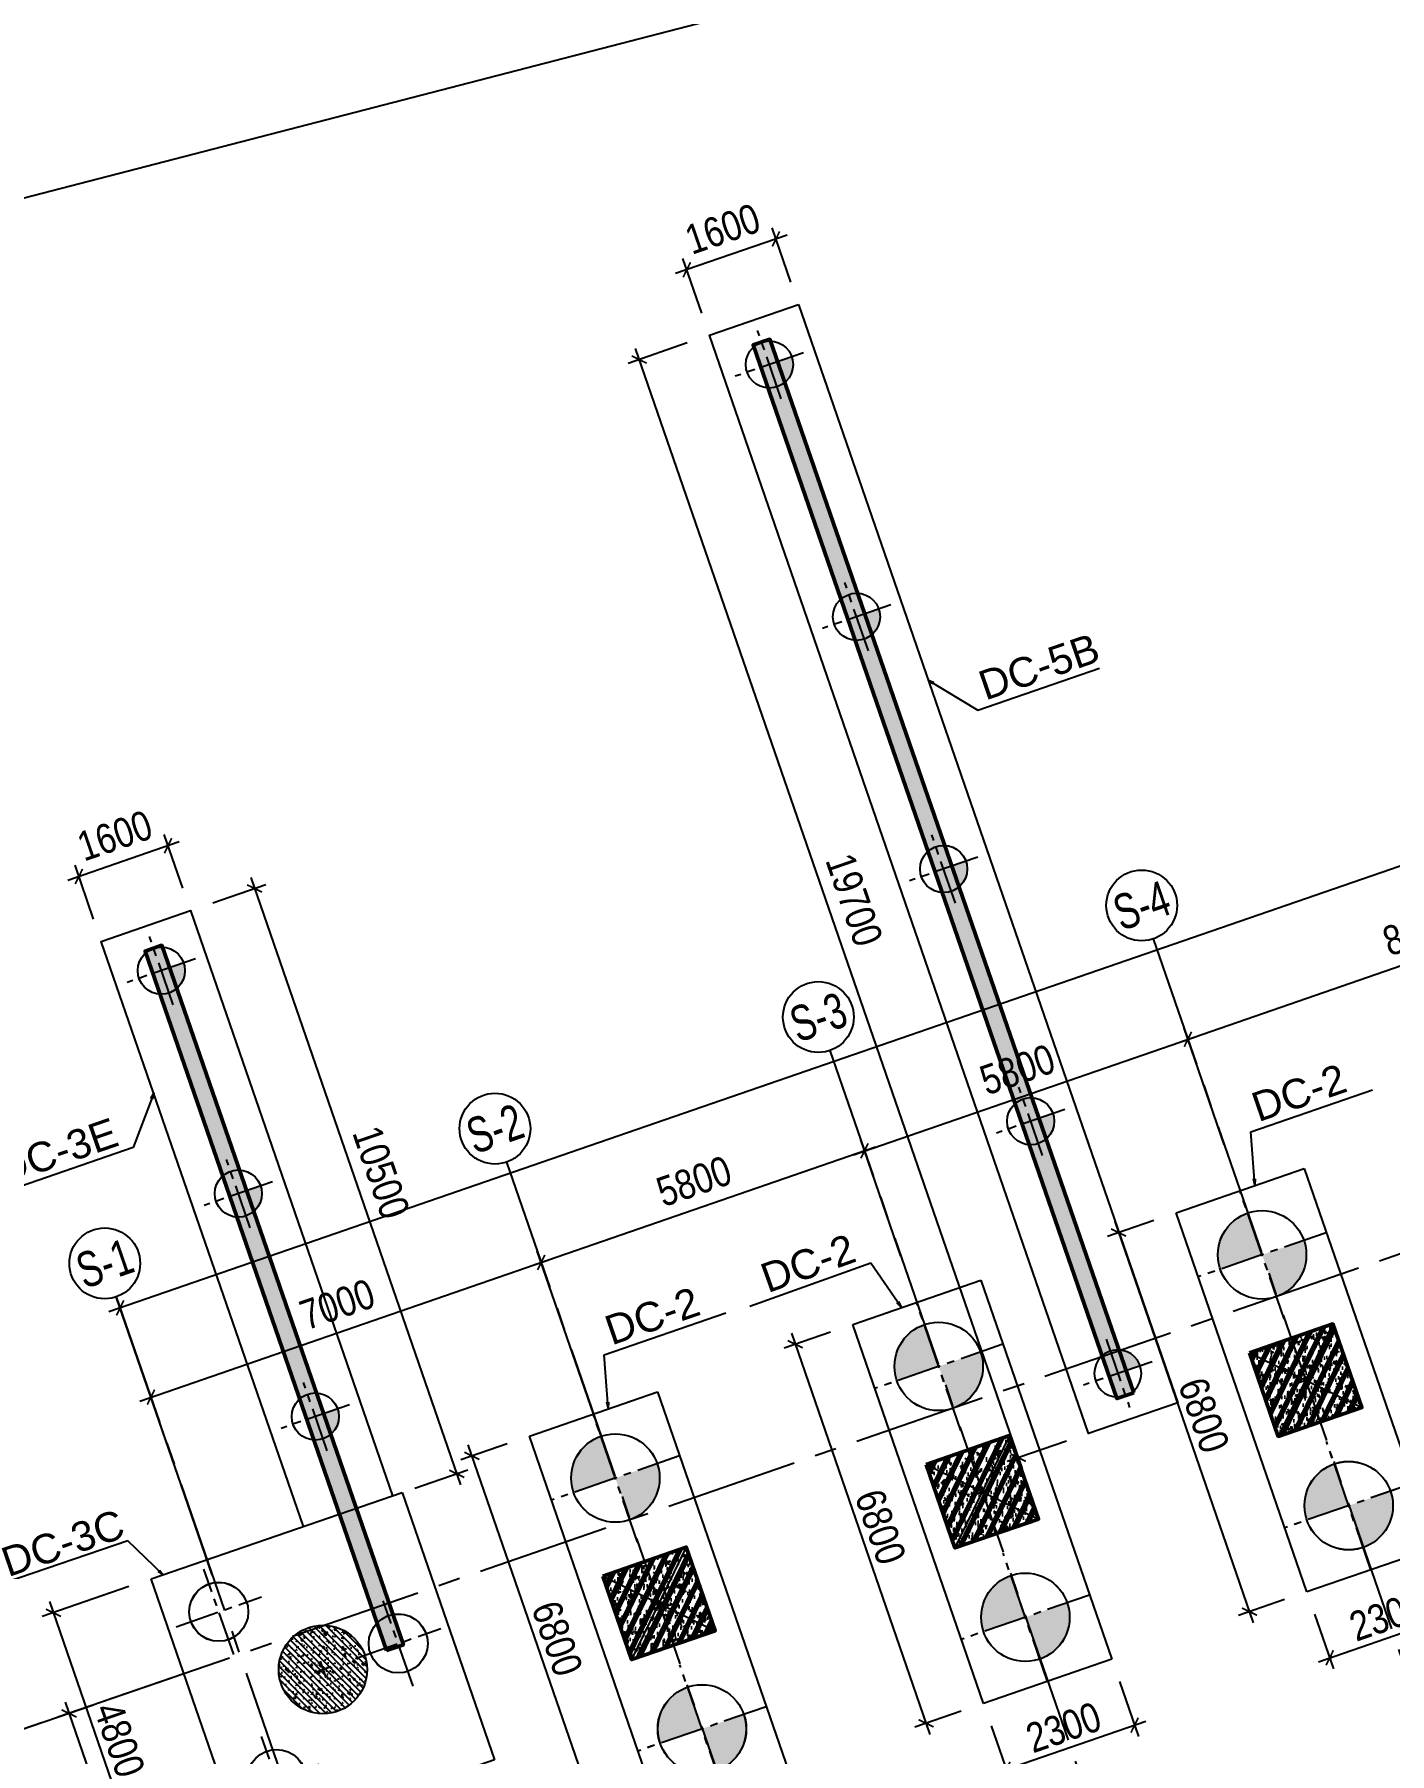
# Model space of a CAD drawing. Header units: millimetres. Extents: x -1534340 to 1713810, y -1348191 to 1114081.
# Drawn here: x 669662 to 692640, y -302430 to -273277 of the extents above; entities that cross this region are included whole.
import ezdxf
from ezdxf.enums import TextEntityAlignment as Align
from ezdxf.xclip import XClip

# ---------------------------------------------------------------- set-up
doc = ezdxf.new("R2010")
doc.units = ezdxf.units.MM
doc.header["$LTSCALE"] = 100
doc.header["$XCLIPFRAME"] = 0
doc.header["$PDMODE"] = 32
doc.header["$PDSIZE"] = 2.5
for name, pattern in [('CENTER2', [1.125, 0.75, -0.125, 0.125, -0.125]), ('HIDDEN', [0.375, 0.25, -0.125]), ('Xref_ST_MBDV Cot vach 30.7.2022$0$DASHDOT', [1, 0.5, -0.25, 0, -0.25])]:
    doc.linetypes.add(name, pattern=pattern)
for name, color, linetype in [('ccu11-Dim', 8, 'Continuous'), ('ccu11-Manh', 8, 'Continuous'), ('ccu12-Hatch', 250, 'Continuous'), ('ccu12-Manh', 8, 'Continuous'), ('ccu12-Pile', 4, 'Continuous'), ('ccu12-Thay', 7, 'Continuous'), ('ccu12-Truc', 13, 'CENTER2'), ('KC-Betong', 6, 'Continuous'), ('KC2-CONCRETE', 7, 'Continuous'), ('KC2-DIM', 251, 'Continuous'), ('KCS_BORDER', 255, 'Continuous'), ('KCS_CENTER_POINT', 7, 'Continuous'), ('KCS_PILE', 8, 'HIDDEN'), ('KT-Dim', 8, 'Continuous'), ('Xref_ST_MBDV Cot vach 30.7.2022$0$Xref_ST_MBDV Cot vach 30.7.2022|Xref_ST_MBDV Cot vach 30.7.2022|Xref_ST_MBDV Cot vach 30.7.2022|Xref_ST_MBDV Cot vach 30.7.2022|A-WALL-PATT', 251, 'Continuous'), ('Xref_ST_MBDV Cot vach 30.7.2022$0$Xref_ST_MBDV Cot vach 30.7.2022|Xref_ST_MBDV Cot vach 30.7.2022|Xref_ST_MBDV Cot vach 30.7.2022|Xref_ST_MBDV Cot vach 30.7.2022|Site_plot line', 1, 'Xref_ST_MBDV Cot vach 30.7.2022$0$DASHDOT'), ('Xref_ST_MBDV Cot vach 30.7.2022|Xref_ST_MBDV Cot vach 30.7.2022|Xref_ST_MBDV Cot vach 30.7.2022|Xref_ST_MBDV Cot vach 30.7.2022|A-GRID-SYM', 50, 'Continuous')]:
    doc.layers.add(name, color=color, linetype=linetype)
for name, color, linetype, lineweight in [('ccu12-Tencaukien', 9, 'Continuous', 15), ('KT-Net cot', 2, 'Continuous', 50), ('KT-Net cot vach', 6, 'Continuous', 50), ('KT-Vat lieu', 250, 'Continuous', 9)]:
    doc.layers.add(name, color=color, linetype=linetype, lineweight=lineweight)
doc.styles.add('Arial', font='arial.ttf', dxfattribs={"width": 0.7})
doc.styles.add('Arial Narrow', font='ARIALN.TTF')
doc.styles.add('HBA-Text', font='GOTHIC.TTF')
doc.dimstyles.new('ccu11-100x2', dxfattribs={"dimscale": 100, "dimtxt": 2.5, "dimasz": 1, "dimexe": 1, "dimexo": 2, "dimgap": 1, "dimtad": 1, "dimdec": 0, "dimlfac": 0.5, "dimrnd": 5, "dimdsep": 46, "dimtxsty": 'Arial', "dimblk": 'ARCHTICK', "dimcen": -1, "dimdle": 1, "dimclrd": 256, "dimclre": 256, "dimclrt": 31, "dimadec": 0, "dimazin": 2, "dimtfac": 0.1, "dimtdec": 0, "dimtmove": 0, "dimatfit": 1, "dimldrblk": 'ARCHTICK', "dimfxl": 1, "dimtvp": 0.833333, "dimtolj": 1, "dimtzin": 12, "dimarcsym": 0})
doc.dimstyles.new('ccu12-200', dxfattribs={"dimscale": 200, "dimtxt": 2.5, "dimasz": 1, "dimexe": 1, "dimexo": 2, "dimgap": 1, "dimtad": 1, "dimdec": 0, "dimrnd": 5, "dimdsep": 46, "dimtxsty": 'Arial Narrow', "dimblk": 'ARCHTICK', "dimcen": -1, "dimdle": 1, "dimclrd": 256, "dimclre": 256, "dimclrt": 3, "dimadec": 0, "dimazin": 2, "dimtfac": 0.1, "dimtdec": 0, "dimtmove": 0, "dimatfit": 1, "dimldrblk": 'ARCHTICK', "dimfxl": 1, "dimtvp": 0.833333, "dimtolj": 1, "dimtzin": 12, "dimarcsym": 0})
doc.dimstyles.new('CCU_1-300', dxfattribs={"dimscale": 200, "dimtxt": 2.5, "dimasz": 1, "dimexe": 1, "dimexo": 2, "dimgap": 0.5, "dimtad": 1, "dimdec": 0, "dimrnd": 5, "dimdsep": 46, "dimtxsty": 'Arial Narrow', "dimblk": 'ARCHTICK', "dimcen": -1, "dimdle": 1, "dimclrd": 256, "dimclre": 256, "dimclrt": 3, "dimadec": 0, "dimazin": 2, "dimtfac": 0.1, "dimtdec": 0, "dimtix": 1, "dimtmove": 2, "dimatfit": 1, "dimfxl": 1, "dimtvp": 0.833333, "dimtolj": 1, "dimtzin": 12, "dimarcsym": 0})
pattern_1 = [(50, (550, -550), (286.904, -25.1), [30, -330]), (355, (550, -550), (-55.5, 300.877), [24, -264]), (100.451, (573.9, -552.1), (231.404, 275.776), [25.496, -280.457]), (46.184, (550, -470), (426.9, -66.21), [45, -495]), (96.636, (585.57, -475.5), (373.87, 389.65), [38.24, -420.69]), (351.184, (550, -470), (373.86, 389.65), [36, -396]), (21, (590, -490), (238.763, -161.048), [30, -330]), (326, (590, -490), (97.326, 290.06), [24, -264]), (71.451, (609.9, -503.42), (336.09, 129.01), [25.496, -280.457]), (37.5, (550, -550), (4.864, 133.1575), [0, -260.8, 0, -268, 0, -265]), (7.5, (550, -550), (105.228, 157.765), [0, -152.8, 0, -254.8, 0, -101]), (327.5, (460.8, -550), (213.529, -9.022), [0, -100, 0, -312, 0, -414]), (317.5, (420.8, -550), (233.274, 40.042), [0, -130, 0, -207.2, 0, -294]), (45, (550, -550), (-120.208, 120.208), []), (45, (550, -501), (-120.208, 120.208), [])]
pattern_2 = [(50, (108165.77, -54076.06), (286.90407, -25.10085), [30, -330]), (355, (108165.77, -54076.06), (-55.5005, 300.87685), [24, -264]), (100.4514, (108189.68, -54078.15), (231.40375, 275.7758), [25.4961, -280.45684]), (46.1842, (108165.77, -53996.06), (426.8964, -66.2076), [45, -495]), (96.6356, (108201.34, -54001.57), (373.8651, 389.6471), [38.2441, -420.6852]), (351.1842, (108165.77, -53996.06), (373.8648, 389.6474), [36, -396]), (21, (108205.77, -54016.06), (238.7628, -161.04756), [30, -330]), (326, (108205.77, -54016.06), (97.3261, 290.06), [24, -264]), (71.4514, (108225.66, -54029.48), (336.08905, 129.0122), [25.4961, -280.45684]), (37.5, (108165.77, -54076.06), (4.86394, 133.15754), [0, -260.8, 0, -268, 0, -265]), (7.5, (108165.77, -54076.06), (105.22781, 157.76468), [0, -152.8, 0, -254.8, 0, -101]), (327.5, (108076.57, -54076.06), (213.52897, -9.02195), [0, -100, 0, -312, 0, -414]), (317.5, (108036.57, -54076.06), (233.27447, 40.042), [0, -130, 0, -207.2, 0, -294]), (45, (108165.77, -54076.06), (-106.06602, 106.06602), []), (45, (108236.48, -54076.06), (-106.06602, 106.06602), [])]

# ---------------------------------------------------------------- blocks, each defined once
blk = doc.blocks.new('Xref_ST_MBDV Cot vach 30.7.2022$0$Tuong Vay01-flat-1')
at = {"layer": 'Xref_ST_MBDV Cot vach 30.7.2022$0$Xref_ST_MBDV Cot vach 30.7.2022|Xref_ST_MBDV Cot vach 30.7.2022|Xref_ST_MBDV Cot vach 30.7.2022|Xref_ST_MBDV Cot vach 30.7.2022|A-WALL-PATT'}
h = blk.add_hatch(dxfattribs=at)
h.set_pattern_fill('ACET-2D-VATLIEU04', color=256, scale=50, pattern_type=2)
h.set_pattern_definition([(50, (-11139561.84, -1407213.45), (-225.902474, 189.5546825), [37.5, -412.5]), (355, (-11139561.84, -1407213.45), (32.127212, 367.215716), [30, -330]), (100.4514, (-11139531.95, -1407216.06), (-341.231527, -62.944187), [31.870095, -350.571056]), (46.1842, (-11139561.84, -1407113.45), (-319.180497, 306.252097), [56.25, -618.75]), (96.6356, (-11139517.37, -1407120.34), (-516.995922, -60.144022), [47.805144, -525.8565]), (351.1842, (-11139561.84, -1407113.45), (84.740774, 546.39543), [45, -495]), (21, (-11139511.84, -1407138.45), (-105.680822, 275.3079534), [37.5, -412.5]), (326, (-11139511.84, -1407138.45), (206.128805, 305.59852), [30, -330]), (71.4514, (-11139486.97, -1407155.22), (-328.963765, 110.380101), [31.870095, -350.571056]), (37.5, (-11139561.84, -1407213.45), (-78.1345294, 101.8269012), [0, -326, 0, -335, 0, -331.25]), (7.5, (-11139561.84, -1407213.45), (-23.2793464, 176.824191), [0, -191, 0, -318.5, 0, -126.25]), (327.5, (-11139673.34, -1407213.45), (71.9444175, 112.9301145), [0, -125, 0, -390, 0, -517.5000003]), (317.5, (-11139723.34, -1407213.45), (158.0205496, 172.449169), [0, -162.5, 0, -259, 0, -367.5]), (45, (-11139561.84, -1407213.45), (-150.260191, 150.260191), []), (45, (-11139561.84, -1407152.2), (-150.260191, 150.260191), [])])
h.paths.add_polyline_path([(-82665, -118500), (-81837, -121132), (-80903, -123728), (-79863, -126284), (-78720, -128795), (-77475, -131258), (-76131, -133667), (-74689, -136020), (-73153, -138312), (-71525, -140539), (-69807, -142699), (-68002, -144786), (-66114, -146798), (-64145, -148731), (-62100, -150582), (-59980, -152349), (-57790, -154027), (-55533, -155614), (-53213, -157109), (-50835, -158507), (-48401, -159807), (-45916, -161007), (-43385, -162104), (-40811, -163097), (-38198, -163985), (-35551, -164765), (-32875, -165436), (-30174, -165998), (-27451, -166448), (-24702, -166789), (-4397, -168938), (36420, -167648), (41836, -160719), (12445, -24368), (8473, -9249), (-4719, -5521), (-10557, -9947), (-34021, -27848), (-39777, -32009), (-41249, -35294), (-45787, -38574), (-49368, -38942), (-57644, -44924), (-59845, -46601), (-61969, -48362), (-64020, -50208), (-65993, -52137), (-67887, -54144), (-69696, -56226), (-71420, -58381), (-73054, -60604), (-74596, -62892), (-76043, -65242), (-77394, -67648), (-78645, -70107), (-79794, -72615), (-80841, -75168), (-81782, -77762), (-82617, -80392), (-83343, -83054), (-83961, -85743), (-84468, -88455), (-84865, -91186), (-85149, -93930), (-85321, -96684), (-85381, -99530), (-85329, -102201), (-85163, -104955), (-84886, -107701), (-84496, -110432), (-83996, -113146), (-83385, -115836)], flags=16)
h.paths.add_polyline_path([(-83625, -118781), (-82785, -121452), (-81837, -124086), (-80781, -126680), (-79621, -129228), (-78358, -131727), (-76994, -134172), (-75531, -136560), (-73973, -138886), (-72320, -141146), (-70577, -143337), (-68746, -145455), (-66829, -147497), (-64832, -149459), (-62755, -151337), (-60604, -153130), (-58382, -154833), (-56092, -156444), (-53738, -157960), (-51324, -159379), (-48854, -160699), (-46333, -161916), (-43764, -163030), (-41151, -164038), (-38500, -164938), (-35814, -165730), (-33098, -166411), (-30357, -166981), (-27595, -167438), (-24816, -167783), (-4434, -169940), (36920, -168633), (42913, -160966), (13418, -24135), (9295, -8442), (-4926, -4424), (-11163, -9151), (-34617, -27045), (-40580, -31355), (-42052, -34640), (-46156, -37607), (-49737, -37975), (-58240, -44121), (-60467, -45819), (-62623, -47605), (-64704, -49479), (-66707, -51435), (-68628, -53472), (-70465, -55586), (-72214, -57772), (-73872, -60029), (-75437, -62350), (-76905, -64734), (-78276, -67176), (-79545, -69672), (-80712, -72217), (-81774, -74808), (-82729, -77440), (-83576, -80109), (-84314, -82810), (-84940, -85539), (-85455, -88291), (-85857, -91062), (-86146, -93847), (-86321, -96642), (-86382, -99529), (-86328, -102241), (-86160, -105036), (-85879, -107821), (-85484, -110593), (-84976, -113347), (-84356, -116078)])
at = {"layer": 'Xref_ST_MBDV Cot vach 30.7.2022$0$Xref_ST_MBDV Cot vach 30.7.2022|Xref_ST_MBDV Cot vach 30.7.2022|Xref_ST_MBDV Cot vach 30.7.2022|Xref_ST_MBDV Cot vach 30.7.2022|Site_plot line', "ltscale": 5000}
blk.add_arc((-17764, -99529), 69167, 126.14636, 263.7927, dxfattribs=at)
blk = doc.blocks.new('_ARCHTICK')
at = {"color": 0, "linetype": 'ByBlock', "const_width": 0.15}
blk.add_lwpolyline([(-0.5, -0.5), (0.5, 0.5)], dxfattribs=at)
blk = doc.blocks.new('*D1139')
at = {"layer": 'Defpoints', "color": 0, "transparency": 16777216}
for p in [(308279, -57856, 0), (312200, -66552, 0), (309168, -67599)]:
    blk.add_point(p, dxfattribs=at)
at = {"layer": 'KT-Dim', "lineweight": -2, "transparency": 16777216}
for p, q in [((307901, -57986), (305879, -58684)), ((306003, -58430), (309233, -67788)), ((311822, -66683), (308979, -67664))]:
    blk.add_line(p, q, dxfattribs=at)
at = {"layer": 'KT-Dim', "lineweight": -2, "transparency": 16777216, "xscale": 200, "yscale": 200, "zscale": 200}
for p, rotation in [((306068, -58619), 109.0471379636341), ((309168, -67599), 289.0471379636341)]:
    blk.add_blockref('_ARCHTICK', p, dxfattribs=dict(at, rotation=rotation))
at = {"layer": 'KT-Dim', "color": 3, "transparency": 16777216, "insert": (308048, -62961), "char_height": 500, "attachment_point": 5, "rotation": 289.0471, "style": 'Arial Narrow'}
blk.add_mtext('\\A1;9500', dxfattribs=at)
blk = doc.blocks.new('GRID-SYM-flat-103')
at = {"layer": 'Xref_ST_MBDV Cot vach 30.7.2022|Xref_ST_MBDV Cot vach 30.7.2022|Xref_ST_MBDV Cot vach 30.7.2022|Xref_ST_MBDV Cot vach 30.7.2022|A-GRID-SYM'}
blk.add_circle((0, 0, 0), 900, dxfattribs=at)
at = {"layer": 'Xref_ST_MBDV Cot vach 30.7.2022|Xref_ST_MBDV Cot vach 30.7.2022|Xref_ST_MBDV Cot vach 30.7.2022|Xref_ST_MBDV Cot vach 30.7.2022|A-GRID-SYM', "style": 'HBA-Text'}
blk.add_attdef('GRID', text='', height=900, rotation=19.0471, dxfattribs=at).set_placement((0, 0, 0), align=Align.MIDDLE_CENTER)
blk = doc.blocks.new('*D1109')
at = {"layer": 'Defpoints', "color": 0, "transparency": 16777216}
for p in [(306861, -58345, 0), (323836, -104143), (320491, -105298)]:
    blk.add_point(p, dxfattribs=at)
at = {"layer": 'KT-Dim', "lineweight": -2, "transparency": 16777216}
for p, q in [((306483, -58476), (304366, -59206)), ((304490, -58952), (320556, -105487)), ((323458, -104273), (320302, -105363))]:
    blk.add_line(p, q, dxfattribs=at)
at = {"layer": 'KT-Dim', "lineweight": -2, "transparency": 16777216, "xscale": 200, "yscale": 200, "zscale": 200}
for p, rotation in [((304555, -59141), 109.0471379636341), ((320491, -105298), 289.0471379636341)]:
    blk.add_blockref('_ARCHTICK', p, dxfattribs=dict(at, rotation=rotation))
at = {"layer": 'KT-Dim', "color": 3, "transparency": 16777216, "insert": (312954, -82071), "char_height": 500, "attachment_point": 5, "rotation": 289.0471, "style": 'Arial Narrow'}
blk.add_mtext('\\A1;48830', dxfattribs=at)
blk = doc.blocks.new('*D1113')
at = {"layer": 'Defpoints', "color": 0, "transparency": 16777216}
for p in [(314073, -50971), (315243, -54360), (308626, -56644)]:
    blk.add_point(p, dxfattribs=at)
at = {"layer": 'KT-Dim', "lineweight": -2, "transparency": 16777216}
for p, q in [((307267, -53321), (314262, -50906)), ((315112, -53982), (314007, -50782)), ((308495, -56266), (307391, -53067))]:
    blk.add_line(p, q, dxfattribs=at)
at = {"layer": 'KT-Dim', "lineweight": -2, "transparency": 16777216, "xscale": 200, "yscale": 200, "zscale": 200}
for p, rotation in [((314073, -50971), 19.04713796363416), ((307456, -53256), 199.0471379636342)]:
    blk.add_blockref('_ARCHTICK', p, dxfattribs=dict(at, rotation=rotation))
at = {"layer": 'KT-Dim', "color": 3, "transparency": 16777216, "insert": (310616, -51683), "char_height": 500, "attachment_point": 5, "rotation": 19.0471, "style": 'Arial Narrow'}
blk.add_mtext('\\A1;7000', dxfattribs=at)
blk = doc.blocks.new('*D1114')
at = {"layer": 'Defpoints', "color": 0, "transparency": 16777216}
for p in [(319555, -49079), (320303, -51244), (315243, -54360)]:
    blk.add_point(p, dxfattribs=at)
at = {"layer": 'KT-Dim', "lineweight": -2, "transparency": 16777216}
for p, q in [((320172, -50866), (319490, -48890)), ((313884, -51037), (319744, -49013)), ((315112, -53982), (314007, -50782))]:
    blk.add_line(p, q, dxfattribs=at)
at = {"layer": 'KT-Dim', "lineweight": -2, "transparency": 16777216, "xscale": 200, "yscale": 200, "zscale": 200}
for p, rotation in [((319555, -49079), 19.04713796363416), ((314073, -50971), 199.0471379636342)]:
    blk.add_blockref('_ARCHTICK', p, dxfattribs=dict(at, rotation=rotation))
at = {"layer": 'KT-Dim', "color": 3, "transparency": 16777216, "insert": (316665, -49595), "char_height": 500, "attachment_point": 5, "rotation": 19.0471, "style": 'Arial Narrow'}
blk.add_mtext('\\A1;5800', dxfattribs=at)
blk = doc.blocks.new('*D1115')
at = {"layer": 'Defpoints', "color": 0, "transparency": 16777216}
for p in [(325038, -47186), (325785, -49351), (320303, -51244)]:
    blk.add_point(p, dxfattribs=at)
at = {"layer": 'KT-Dim', "lineweight": -2, "transparency": 16777216}
for p, q in [((319366, -49144), (325227, -47121)), ((325655, -48973), (324972, -46997)), ((320172, -50866), (319490, -48890))]:
    blk.add_line(p, q, dxfattribs=at)
at = {"layer": 'KT-Dim', "lineweight": -2, "transparency": 16777216, "xscale": 200, "yscale": 200, "zscale": 200}
for p, rotation in [((325038, -47186), 19.04713796363416), ((319555, -49079), 199.0471379636342)]:
    blk.add_blockref('_ARCHTICK', p, dxfattribs=dict(at, rotation=rotation))
at = {"layer": 'KT-Dim', "color": 3, "transparency": 16777216, "insert": (322148, -47702), "char_height": 500, "attachment_point": 5, "rotation": 19.0471, "style": 'Arial Narrow'}
blk.add_mtext('\\A1;5800', dxfattribs=at)
blk = doc.blocks.new('*D1116')
at = {"layer": 'Defpoints', "color": 0, "transparency": 16777216}
for p in [(333214, -44363), (333962, -46528), (325785, -49351)]:
    blk.add_point(p, dxfattribs=at)
at = {"layer": 'KT-Dim', "lineweight": -2, "transparency": 16777216}
for p, q in [((324849, -47251), (333403, -44298)), ((333831, -46150), (333149, -44174)), ((325655, -48973), (324972, -46997))]:
    blk.add_line(p, q, dxfattribs=at)
at = {"layer": 'KT-Dim', "lineweight": -2, "transparency": 16777216, "xscale": 200, "yscale": 200, "zscale": 200}
for p, rotation in [((333214, -44363), 19.04713796363416), ((325038, -47186), 199.0471379636342)]:
    blk.add_blockref('_ARCHTICK', p, dxfattribs=dict(at, rotation=rotation))
at = {"layer": 'KT-Dim', "color": 3, "transparency": 16777216, "insert": (328977, -45344), "char_height": 500, "attachment_point": 5, "rotation": 19.0471, "style": 'Arial Narrow'}
blk.add_mtext('\\A1;8650', dxfattribs=at)
blk = doc.blocks.new('*D1123')
at = {"layer": 'Defpoints', "color": 0, "transparency": 16777216}
for p in [(363163, -37115), (306934, -51743), (308410, -56019, 0)]:
    blk.add_point(p, dxfattribs=at)
at = {"layer": 'KT-Dim', "lineweight": -2, "transparency": 16777216}
for p, q in [((363033, -36737), (361622, -32650)), ((361876, -32774), (306745, -51809)), ((308280, -55641), (306869, -51554))]:
    blk.add_line(p, q, dxfattribs=at)
at = {"layer": 'KT-Dim', "lineweight": -2, "transparency": 16777216, "xscale": 200, "yscale": 200, "zscale": 200}
for p, rotation in [((361687, -32839), 19.0477163778953), ((306934, -51743), 199.0477163778953)]:
    blk.add_blockref('_ARCHTICK', p, dxfattribs=dict(at, rotation=rotation))
at = {"layer": 'KT-Dim', "color": 3, "transparency": 16777216, "insert": (334162, -41861), "char_height": 500, "attachment_point": 5, "rotation": 19.0477, "style": 'Arial Narrow'}
blk.add_mtext('\\A1;57925', dxfattribs=at)
blk = doc.blocks.new('D1500.')
at = {"layer": 'ccu12-Hatch', "ltscale": 0.5}
h = blk.add_hatch(color=256, dxfattribs=at)
h.dxf.hatch_style = 1
h.paths.add_polyline_path([(750, 0, 0.414214), (0, 750), (0, 0)])
h.paths.add_polyline_path([(0, 0), (-750, 0, 0.414214), (0, -750)])
at = {"layer": 'ccu12-Pile', "color": 13, "linetype": 'CENTER2', "ltscale": 10}
for p, q in [((0, 1150), (0, -1150)), ((1150, 0), (-1150, 0))]:
    blk.add_line(p, q, dxfattribs=at)
at = {"layer": 'ccu12-Pile', "ltscale": 0.5}
blk.add_circle((0, 0), 750, dxfattribs=at)
blk = doc.blocks.new('D1500')
at = {"layer": 'ccu12-Pile', "rotation": 270}
blk.add_blockref('D1500.', (-4, 0), dxfattribs=at)
blk = doc.blocks.new('DC-2-1500')
at = {"layer": 'KC2-CONCRETE'}
for p, q in [((-1150, 3400), (1150, 3400)), ((-1150, -3400), (-1150, 3400)), ((1150, 3400), (1150, -3400)), ((1150, -3400), (-1150, -3400))]:
    blk.add_line(p, q, dxfattribs=at)
at = {"layer": 'KCS_CENTER_POINT'}
for p, q in [((-150, 0), (150, 0)), ((0, 150), (0, -150))]:
    blk.add_line(p, q, dxfattribs=at)
at = {"layer": 'KCS_PILE'}
for p in [(0, 2250), (0, -2250)]:
    blk.add_blockref('D1500', p, dxfattribs=at)
blk = doc.blocks.new('*U161')
h = blk.add_hatch()
h.set_pattern_fill('VATLIEU04', color=250, scale=40, style=0, pattern_type=2)
h.set_pattern_definition(pattern_1)
h.paths.add_polyline_path([(-475, 475), (1025, 475), (1025, -1025), (-475, -1025)])
at = {"color": 6, "ltscale": 0.25}
blk.add_lwpolyline([(-475, 475), (1025, 475), (1025, -1025), (-475, -1025)], close=True, dxfattribs=at)
at = {"layer": 'Defpoints', "linetype": 'ByBlock', "ltscale": 30}
for p, q in [((1025, 475), (-475, -1025)), ((-475, 475), (1025, -1025))]:
    blk.add_line(p, q, dxfattribs=at)
blk = doc.blocks.new('*U158')
h = blk.add_hatch()
h.set_pattern_fill('VATLIEU04', color=250, scale=40, style=0, pattern_type=2)
h.set_pattern_definition(pattern_1)
h.paths.add_polyline_path([(-475, 475), (1025, 475), (1025, -1025), (-475, -1025)])
at = {"color": 6, "ltscale": 0.25}
blk.add_lwpolyline([(-475, 475), (1025, 475), (1025, -1025), (-475, -1025)], close=True, dxfattribs=at)
at = {"layer": 'Defpoints', "linetype": 'ByBlock', "ltscale": 30}
for p, q in [((1025, 475), (-475, -1025)), ((-475, 475), (1025, -1025))]:
    blk.add_line(p, q, dxfattribs=at)
blk = doc.blocks.new('*U159')
h = blk.add_hatch()
h.set_pattern_fill('VATLIEU04', color=250, scale=40, style=0, pattern_type=2)
h.set_pattern_definition(pattern_1)
h.paths.add_polyline_path([(-475, 475), (1025, 475), (1025, -1025), (-475, -1025)])
at = {"color": 6, "ltscale": 0.25}
blk.add_lwpolyline([(-475, 475), (1025, 475), (1025, -1025), (-475, -1025)], close=True, dxfattribs=at)
at = {"layer": 'Defpoints', "linetype": 'ByBlock', "ltscale": 30}
for p, q in [((1025, 475), (-475, -1025)), ((-475, 475), (1025, -1025))]:
    blk.add_line(p, q, dxfattribs=at)
blk = doc.blocks.new('MBDV-B1-T1-PN')
at = {"layer": 'ccu12-Hatch', "ltscale": 0.5}
h = blk.add_hatch(dxfattribs=at)
h.set_pattern_fill('BETONG', color=256, scale=50, angle=90, pattern_type=2)
h.set_pattern_definition([(90, (-726123.64, 332547.47), (-259.80762, 2e-14), [6.25, -143.75]), (90, (-726134.46, 332547.47), (-259.80762, 2e-14), [6.25, -143.75]), (210, (-726123.64, 332547.47), (129.90381, -225), [6.25, -143.75]), (210, (-726129.05, 332556.84), (129.90381, -225), [6.25, -143.75]), (90, (-726253.54, 332622.47), (-259.80762, 2e-14), [6.25, -143.75]), (90, (-726264.37, 332622.47), (-259.80762, 2e-14), [6.25, -143.75]), (210, (-726253.54, 332622.47), (129.90381, -225), [6.25, -143.75]), (210, (-726258.95, 332631.84), (129.90381, -225), [6.25, -143.75]), (150, (-726123.64, 332553.72), (-129.90381, -225), [6.25, -143.75]), (150, (-726129.05, 332544.34), (-129.90381, -225), [6.25, -143.75]), (150, (-725993.73, 332628.72), (-129.90381, -225), [6.25, -143.75]), (150, (-725999.15, 332619.34), (-129.90381, -225), [6.25, -143.75]), (135, (-726123.64, 332547.47), (-53.0330086, -53.0330086), []), (140, (-726123.64, 332547.47), (31.37607, 358.63009), [37.5, -412.5]), (85, (-726123.64, 332547.47), (-376.09607, -69.37567), [30, -330]), (190.4514, (-726121.02, 332577.35), (-344.71977, 289.25469), [31.8701, -350.57106]), (136.1842, (-726223.64, 332547.47), (82.7595, 533.62052), [56.25, -618.75]), (186.6356, (-726216.74, 332591.94), (-487.05894, 467.33135), [47.80514, -525.8565]), (81.1842, (-726223.64, 332547.47), (-487.0593, 467.33097), [45, -495]), (111, (-726198.64, 332597.47), (201.30945, 298.45353), [37.5, -412.5]), (56, (-726198.64, 332597.47), (-362.57502, 121.65767), [30, -330]), (161.4514, (-726181.86, 332622.34), (-161.26525, 420.11131), [31.8701, -350.57106]), (127.5, (-726123.64, 332547.47), (-166.446927, 6.079928), [0, -326, 0, -335, 0, -331.25]), (97.5, (-726123.64, 332547.47), (-197.205856, 131.53477), [0, -191, 0, -318.5, 0, -126.25]), (57.5, (-726123.64, 332435.97), (11.277436, 266.911218), [0, -125, 0, -390, 0, -517.5]), (47.5, (-726123.64, 332385.97), (-50.05249, 291.593085), [0, -162.5, 0, -259, 0, -367.5])])
edge = h.paths.add_edge_path()
edge.add_arc((1410, -254), 750, 0, 360)
at = {"layer": 'KC-Betong', "ltscale": 0.5}
blk.add_circle((1410, -254, 0), 750, dxfattribs=at)
at = {"layer": 'KT-Net cot vach', "rotation": 19.04713795399666}
for name, p in [('*U159', (17721, 4822)), ('*U158', (12239, 2930, 0)), ('*U161', (6757, 1037))]:
    blk.add_blockref(name, p, dxfattribs=at)
blk = doc.blocks.new('*D760')
at = {"layer": 'Defpoints', "color": 0, "transparency": 16777216}
for p in [(678054, -297044), (680273, -303472), (679299, -303809)]:
    blk.add_point(p, dxfattribs=at)
at = {"layer": 'KC2-DIM', "lineweight": -2, "transparency": 16777216}
for p, q in [((677676, -297175), (676891, -297446)), ((677014, -297192), (679364, -303998)), ((679895, -303603), (679110, -303874))]:
    blk.add_line(p, q, dxfattribs=at)
at = {"layer": 'KC2-DIM', "lineweight": -2, "transparency": 16777216, "xscale": 200, "yscale": 200, "zscale": 200}
for p, rotation in [((677080, -297381), 109.047137949602), ((679299, -303809), 289.047137949602)]:
    blk.add_blockref('_ARCHTICK', p, dxfattribs=dict(at, rotation=rotation))
at = {"layer": 'KC2-DIM', "color": 3, "transparency": 16777216, "insert": (678525, -300479), "char_height": 500, "attachment_point": 5, "rotation": 289.0471, "style": 'Arial Narrow'}
blk.add_mtext('\\A1;6800', dxfattribs=at)
blk = doc.blocks.new('*D762')
at = {"layer": 'Defpoints', "color": 0, "transparency": 16777216}
for p in [(683537, -295152), (685756, -301579), (684781, -301916)]:
    blk.add_point(p, dxfattribs=at)
at = {"layer": 'KC2-DIM', "lineweight": -2, "transparency": 16777216}
for p, q in [((683159, -295282), (682373, -295553)), ((682497, -295299), (684846, -302105)), ((685378, -301710), (684592, -301981))]:
    blk.add_line(p, q, dxfattribs=at)
at = {"layer": 'KC2-DIM', "lineweight": -2, "transparency": 16777216, "xscale": 200, "yscale": 200, "zscale": 200}
for p, rotation in [((682562, -295488), 109.047137949602), ((684781, -301916), 289.047137949602)]:
    blk.add_blockref('_ARCHTICK', p, dxfattribs=dict(at, rotation=rotation))
at = {"layer": 'KC2-DIM', "color": 3, "transparency": 16777216, "insert": (684007, -298586), "char_height": 500, "attachment_point": 5, "rotation": 289.0471, "style": 'Arial Narrow'}
blk.add_mtext('\\A1;6800', dxfattribs=at)
blk = doc.blocks.new('*D763')
at = {"layer": 'Defpoints', "color": 0, "transparency": 16777216}
for p in [(687930, -300829), (685756, -301579), (688316, -301948)]:
    blk.add_point(p, dxfattribs=at)
at = {"layer": 'KC2-DIM', "lineweight": -2, "transparency": 16777216}
for p, q in [((688060, -301207), (688382, -302137)), ((685886, -301957), (686207, -302887)), ((685953, -302763), (688505, -301882))]:
    blk.add_line(p, q, dxfattribs=at)
at = {"layer": 'KC2-DIM', "lineweight": -2, "transparency": 16777216, "xscale": 200, "yscale": 200, "zscale": 200}
for p, rotation in [((688316, -301948), 19.04713795679511), ((686142, -302698), 199.0471379567951)]:
    blk.add_blockref('_ARCHTICK', p, dxfattribs=dict(at, rotation=rotation))
at = {"layer": 'KC2-DIM', "color": 3, "transparency": 16777216, "insert": (687113, -301987), "char_height": 500, "attachment_point": 5, "rotation": 19.0471, "style": 'Arial Narrow'}
blk.add_mtext('\\A1;2300', dxfattribs=at)
blk = doc.blocks.new('*D764')
at = {"layer": 'Defpoints', "color": 0, "transparency": 16777216}
for p in [(689019, -293259), (691238, -299686), (690264, -300023)]:
    blk.add_point(p, dxfattribs=at)
at = {"layer": 'KC2-DIM', "lineweight": -2, "transparency": 16777216}
for p, q in [((688641, -293389), (687855, -293661)), ((687979, -293406), (690329, -300212)), ((690860, -299817), (690075, -300088))]:
    blk.add_line(p, q, dxfattribs=at)
at = {"layer": 'KC2-DIM', "lineweight": -2, "transparency": 16777216, "xscale": 200, "yscale": 200, "zscale": 200}
for p, rotation in [((688045, -293595), 109.047137949602), ((690264, -300023), 289.047137949602)]:
    blk.add_blockref('_ARCHTICK', p, dxfattribs=dict(at, rotation=rotation))
at = {"layer": 'KC2-DIM', "color": 3, "transparency": 16777216, "insert": (689490, -296693), "char_height": 500, "attachment_point": 5, "rotation": 289.0471, "style": 'Arial Narrow'}
blk.add_mtext('\\A1;6800', dxfattribs=at)
blk = doc.blocks.new('*D765')
at = {"layer": 'Defpoints', "color": 0, "transparency": 16777216}
for p in [(693412, -298936), (691238, -299686), (693799, -300055)]:
    blk.add_point(p, dxfattribs=at)
at = {"layer": 'KC2-DIM', "lineweight": -2, "transparency": 16777216}
for p, q in [((693543, -299314), (693864, -300244)), ((691369, -300065), (691690, -300994)), ((691436, -300871), (693988, -299989))]:
    blk.add_line(p, q, dxfattribs=at)
at = {"layer": 'KC2-DIM', "lineweight": -2, "transparency": 16777216, "xscale": 200, "yscale": 200, "zscale": 200}
for p, rotation in [((693799, -300055), 19.04713795679511), ((691625, -300805), 199.0471379567951)]:
    blk.add_blockref('_ARCHTICK', p, dxfattribs=dict(at, rotation=rotation))
at = {"layer": 'KC2-DIM', "color": 3, "transparency": 16777216, "insert": (692596, -300094), "char_height": 500, "attachment_point": 5, "rotation": 19.0471, "style": 'Arial Narrow'}
blk.add_mtext('\\A1;2300', dxfattribs=at)
blk = doc.blocks.new('D1000.')
at = {"layer": 'ccu12-Pile', "color": 13, "linetype": 'CENTER2', "ltscale": 10}
for p, q in [((0, 767), (0, -767)), ((767, 0), (-767, 0))]:
    blk.add_line(p, q, dxfattribs=at)
at = {"layer": 'ccu12-Pile', "ltscale": 0.5}
blk.add_circle((0, 0), 500, dxfattribs=at)
blk = doc.blocks.new('D1000')
at = {"layer": 'ccu12-Pile', "extrusion": (1.6566e-08, 2.33795e-08, 1), "rotation": 270.3251979946007}
blk.add_blockref('D1000.', (0, 0), dxfattribs=at)
blk = doc.blocks.new('DC-3-D1000')
at = {"layer": 'KCS_BORDER'}
for p, q in [((-2400, -2250), (-2400, 2250)), ((-2400, 2250), (2400, 2250)), ((2400, 2250), (2400, -2250)), ((2400, -2250), (-2400, -2250))]:
    blk.add_line(p, q, dxfattribs=at)
at = {"layer": 'KCS_CENTER_POINT'}
for p, q in [((-150, 0), (150, 0)), ((0, -150), (0, 150))]:
    blk.add_line(p, q, dxfattribs=at)
at = {"layer": 'KCS_PILE'}
for p in [(0, 1350), (-1500, -1350), (1500, -1350)]:
    blk.add_blockref('D1000', p, dxfattribs=at)
blk = doc.blocks.new('*D849')
at = {"layer": 'Defpoints', "color": 0, "transparency": 16777216}
for p in [(671645, -299469), (673211, -304006), (671551, -304579)]:
    blk.add_point(p, dxfattribs=at)
at = {"layer": 'KC2-DIM', "lineweight": -2, "transparency": 16777216}
for p, q in [((671266, -299599), (669796, -300107)), ((669920, -299853), (671617, -304768)), ((672833, -304137), (671362, -304644))]:
    blk.add_line(p, q, dxfattribs=at)
at = {"layer": 'KC2-DIM', "lineweight": -2, "transparency": 16777216, "xscale": 200, "yscale": 200, "zscale": 200}
for p, rotation in [((669985, -300042), 109.0471379540038), ((671551, -304579), 289.0471379540037)]:
    blk.add_blockref('_ARCHTICK', p, dxfattribs=dict(at, rotation=rotation))
at = {"layer": 'KC2-DIM', "color": 3, "transparency": 16777216, "insert": (671104, -302195), "char_height": 500, "attachment_point": 5, "rotation": 289.0471, "style": 'Arial Narrow'}
blk.add_mtext('\\A1;4800', dxfattribs=at)
blk = doc.blocks.new('MBDV-COC-PN')
at = {"layer": 'KCS_PILE'}
for name, p, rotation in [('D1500', (17337, 6779), 19.04713795402007), ('D1500', (11854, 4886), 19.04713795402007), ('D1500', (6372, 2993), 19.04713795402007), ('D1500', (18805, 2525), 19.04713795402007), ('D1500', (13323, 633), 19.04713795402007), ('D1000', (-356, 724), 289.0471379540044), ('D1000', (2686, 187), 289.0471379540044), ('D1500', (7841, -1260), 19.04713795402007), ('D1000', (623, -2112), 289.0471379540044)]:
    blk.add_blockref(name, p, dxfattribs=dict(at, rotation=rotation))
blk = doc.blocks.new('D800.')
at = {"layer": 'ccu12-Pile', "ltscale": 0.5}
h = blk.add_hatch(color=250, dxfattribs=at)
h.dxf.hatch_style = 1
h.paths.add_polyline_path([(0, 0), (400, 0, 0.414214), (0, 400)])
at = {"layer": 'ccu12-Pile', "color": 13, "linetype": 'CENTER2', "ltscale": 10}
for p, q in [((0, 613), (0, -613)), ((613, 0), (-613, 0))]:
    blk.add_line(p, q, dxfattribs=at)
at = {"layer": 'ccu12-Pile', "ltscale": 0.5}
blk.add_circle((0, 0), 400, dxfattribs=at)
blk = doc.blocks.new('*D787')
at = {"layer": 'ccu11-Dim', "lineweight": -2, "ltscale": 0.5, "transparency": 16777216}
for p, q in [((682490, -277480), (682171, -276557)), ((682425, -276681), (680535, -277333)), ((680977, -278002), (680659, -277079))]:
    blk.add_line(p, q, dxfattribs=at)
at = {"layer": 'Defpoints', "color": 0, "ltscale": 0.5, "transparency": 16777216}
for p in [(680724, -277268), (682620, -277858), (681108, -278380)]:
    blk.add_point(p, dxfattribs=at)
at = {"layer": 'ccu11-Dim', "lineweight": -2, "ltscale": 0.5, "transparency": 16777216, "xscale": 200, "yscale": 200, "zscale": 200}
for p, rotation in [((682236, -276746), 19.04713794236409), ((680724, -277268), 199.0471379423641)]:
    blk.add_blockref('_ARCHTICK', p, dxfattribs=dict(at, rotation=rotation))
at = {"layer": 'ccu11-Dim', "color": 3, "ltscale": 0.5, "transparency": 16777216, "insert": (681331, -276577), "char_height": 500, "attachment_point": 5, "rotation": 19.0471, "style": 'Arial Narrow'}
blk.add_mtext('\\A1;1600', dxfattribs=at)
blk = doc.blocks.new('*D788')
at = {"layer": 'ccu11-Dim', "lineweight": -2, "ltscale": 0.5, "transparency": 16777216}
for p, q in [((680730, -278510), (679727, -278857)), ((679851, -278602), (686410, -297602)), ((687159, -297132), (686156, -297478))]:
    blk.add_line(p, q, dxfattribs=at)
at = {"layer": 'Defpoints', "color": 0, "ltscale": 0.5, "transparency": 16777216}
for p in [(681108, -278380), (687537, -297001), (686345, -297413)]:
    blk.add_point(p, dxfattribs=at)
at = {"layer": 'ccu11-Dim', "lineweight": -2, "ltscale": 0.5, "transparency": 16777216, "xscale": 200, "yscale": 200, "zscale": 200}
for p, rotation in [((679916, -278791), 109.0471379423625), ((686345, -297413), 289.0471379423624)]:
    blk.add_blockref('_ARCHTICK', p, dxfattribs=dict(at, rotation=rotation))
at = {"layer": 'ccu11-Dim', "color": 3, "ltscale": 0.5, "transparency": 16777216, "insert": (683561, -287953), "char_height": 500, "attachment_point": 5, "rotation": 289.0471, "style": 'Arial Narrow'}
blk.add_mtext('\\A1;19700', dxfattribs=at)
blk = doc.blocks.new('*D789')
at = {"layer": 'ccu11-Dim', "lineweight": -2, "ltscale": 0.5, "transparency": 16777216}
for p, q in [((672179, -287757), (671864, -286845)), ((672119, -286969), (670228, -287622)), ((670667, -288279), (670352, -287367))]:
    blk.add_line(p, q, dxfattribs=at)
at = {"layer": 'Defpoints', "color": 0, "ltscale": 0.5, "transparency": 16777216}
for p in [(670417, -287556), (672310, -288135), (670797, -288657)]:
    blk.add_point(p, dxfattribs=at)
at = {"layer": 'ccu11-Dim', "lineweight": -2, "ltscale": 0.5, "transparency": 16777216, "xscale": 200, "yscale": 200, "zscale": 200}
for p, rotation in [((671929, -287034), 19.0471379423621), ((670417, -287556), 199.0471379423621)]:
    blk.add_blockref('_ARCHTICK', p, dxfattribs=dict(at, rotation=rotation))
at = {"layer": 'ccu11-Dim', "color": 3, "ltscale": 0.5, "transparency": 16777216, "insert": (671025, -286865), "char_height": 500, "attachment_point": 5, "rotation": 19.0471, "style": 'Arial Narrow'}
blk.add_mtext('\\A1;1600', dxfattribs=at)
blk = doc.blocks.new('*D790')
at = {"layer": 'ccu11-Dim', "lineweight": -2, "ltscale": 0.5, "transparency": 16777216}
for p, q in [((672688, -288005), (673585, -287695)), ((673331, -287571), (676888, -297874)), ((676114, -297930), (677012, -297620))]:
    blk.add_line(p, q, dxfattribs=at)
at = {"layer": 'Defpoints', "color": 0, "ltscale": 0.5, "transparency": 16777216}
for p in [(672310, -288135), (676823, -297685), (675736, -298060)]:
    blk.add_point(p, dxfattribs=at)
at = {"layer": 'ccu11-Dim', "lineweight": -2, "ltscale": 0.5, "transparency": 16777216, "xscale": 200, "yscale": 200, "zscale": 200}
for p, rotation in [((673396, -287760), 109.0471379423664), ((676823, -297685), 289.0471379423664)]:
    blk.add_blockref('_ARCHTICK', p, dxfattribs=dict(at, rotation=rotation))
at = {"layer": 'ccu11-Dim', "color": 3, "ltscale": 0.5, "transparency": 16777216, "insert": (675540, -292574), "char_height": 500, "attachment_point": 5, "rotation": 289.0471, "style": 'Arial Narrow'}
blk.add_mtext('\\A1;10500', dxfattribs=at)
blk = doc.blocks.new('Vach-NN-PN')
at = {"layer": 'KT-Vat lieu'}
h = blk.add_hatch(dxfattribs=at)
h.set_pattern_fill('BTCT', color=256, scale=40)
h.set_pattern_definition(pattern_2)
h.paths.add_polyline_path([(16762, -7490), (16478, -7588), (10310, 10277), (10594, 10375)])
h = blk.add_hatch(dxfattribs=at)
h.set_pattern_fill('BTCT', color=256, scale=40)
h.set_pattern_definition(pattern_2)
h.paths.add_polyline_path([(4096, -11863), (4379, -11765), (284, 98), (0, 0)])
at = {"layer": 'KT-Net cot'}
for points in [[(16762, -7490), (16478, -7588), (10310, 10277), (10594, 10375)], [(4096, -11863), (4379, -11765), (284, 98), (0, 0)]]:
    blk.add_lwpolyline(points, close=True, dxfattribs=at)
blk = doc.blocks.new('Grid-ST-flat-3')
at = {"layer": 'ccu12-Truc', "ltscale": 30}
for p, q in [((369404.7, -36752.1), (304555.5, -59141.2)), ((324450.3, -45484.5), (343539.5, -100776)), ((318967.8, -47377.3), (338057.1, -102668.8)), ((313485.4, -49270.1), (332574.6, -104561.6)), ((306868.6, -51554.5), (325957.9, -106846))]:
    blk.add_line(p, q, dxfattribs=at)
at = {"layer": 'KT-Dim'}
ref = blk.add_blockref('GRID-SYM-flat-103', (324254.4, -44917.3, 0), dxfattribs=dict(at, xscale=0.6666666666666666, yscale=0.6666666666666666, zscale=0.6666666666666666))
ref.add_attrib('GRID', 'S-4', dxfattribs={"layer": 'Xref_ST_MBDV Cot vach 30.7.2022|Xref_ST_MBDV Cot vach 30.7.2022|Xref_ST_MBDV Cot vach 30.7.2022|Xref_ST_MBDV Cot vach 30.7.2022|A-GRID-SYM', "height": 600, "rotation": 19, "style": 'HBA-Text', "width": 0.75}).set_placement((324254.4, -44917.3, 0), align=Align.MIDDLE_CENTER)
ref = blk.add_blockref('GRID-SYM-flat-103', (318772, -46810.1, 0), dxfattribs=dict(at, xscale=0.6666666666666666, yscale=0.6666666666666666, zscale=0.6666666666666666))
ref.add_attrib('GRID', 'S-3', dxfattribs={"layer": 'Xref_ST_MBDV Cot vach 30.7.2022|Xref_ST_MBDV Cot vach 30.7.2022|Xref_ST_MBDV Cot vach 30.7.2022|Xref_ST_MBDV Cot vach 30.7.2022|A-GRID-SYM', "height": 600, "rotation": 19, "style": 'HBA-Text', "width": 0.75}).set_placement((318772, -46810.1, 0), align=Align.MIDDLE_CENTER)
ref = blk.add_blockref('GRID-SYM-flat-103', (313289.5, -48702.9, 0), dxfattribs=dict(at, xscale=0.6666666666666666, yscale=0.6666666666666666, zscale=0.6666666666666666))
ref.add_attrib('GRID', 'S-2', dxfattribs={"layer": 'Xref_ST_MBDV Cot vach 30.7.2022|Xref_ST_MBDV Cot vach 30.7.2022|Xref_ST_MBDV Cot vach 30.7.2022|Xref_ST_MBDV Cot vach 30.7.2022|A-GRID-SYM', "height": 600, "rotation": 19.04714, "style": 'HBA-Text', "width": 0.75}).set_placement((313289.5, -48702.9, 0), align=Align.MIDDLE_CENTER)
ref = blk.add_blockref('GRID-SYM-flat-103', (306672.8, -50987.3, 0), dxfattribs=dict(at, xscale=0.6666666666666666, yscale=0.6666666666666666, zscale=0.6666666666666666))
ref.add_attrib('GRID', 'S-1', dxfattribs={"layer": 'Xref_ST_MBDV Cot vach 30.7.2022|Xref_ST_MBDV Cot vach 30.7.2022|Xref_ST_MBDV Cot vach 30.7.2022|Xref_ST_MBDV Cot vach 30.7.2022|A-GRID-SYM', "height": 600, "rotation": 19, "style": 'HBA-Text', "width": 0.75}).set_placement((306672.8, -50987.3, 0), align=Align.MIDDLE_CENTER)
dim = blk.add_aligned_dim(p1=(363163.5, -37115.1), p2=(308410.2, -56019.2, 0), distance=-4523.4, dimstyle='ccu12-200', dxfattribs=at)
dim.commit()
dim.dimension.update_dxf_attribs({"geometry": '*D1123', "text_midpoint": (334162.1, -41861.1)})
for base, p1, p2, angle, picture, middle in [((333214.1, -44363), (325785.3, -49351.3), (333961.7, -46528.4), 19.04714, '*D1116', (328977.3, -45344)), ((325037.7, -47185.8), (320302.8, -51244.1), (325785.3, -49351.3), 19.04714, '*D1115', (322147.8, -47701.9)), ((319555.2, -49078.7), (315242.5, -54359.7), (320302.8, -51244.1), 19.04714, '*D1114', (316665.4, -49594.7)), ((314072.8, -50971.5), (308625.8, -56644.1), (315242.5, -54359.7), 19.04714, '*D1113', (310615.8, -51683.3)), ((309168.2, -67599.1, 0), (308278.7, -57855.8), (312200.2, -66552.3), 109.04714, '*D1139', (308048.4, -62960.5, 0)), ((320490.9, -105297.8, 0), (306860.8, -58345.3), (323836, -104142.9, 0), 109.04714, '*D1109', (312953.5, -82070.9, 0))]:
    dim = blk.add_linear_dim(base=base, p1=p1, p2=p2, angle=angle, dimstyle='ccu12-200', dxfattribs=at)
    dim.commit()
    dim.dimension.update_dxf_attribs({"geometry": picture, "text_midpoint": middle})

msp = doc.modelspace()

# ---------------------------------------------------------------- linework, layer by layer
at = {"layer": 'ccu12-Manh', "color": 1, "ltscale": 0.5}
msp.add_lwpolyline([(656421.2, -279430.7), (709389.3, -265717), (709473, -264813.9), (710016.4, -266635.3), (710073.2, -265489.4), (766335.4, -250869.8)], dxfattribs=at)
at = {"layer": 'ccu12-Thay', "ltscale": 0.5}
msp.add_lwpolyline([(682620.1, -277857.7), (689049.1, -296479.1), (687536.7, -297001.3), (681107.7, -278379.8)], close=True, dxfattribs=at)
msp.add_lwpolyline([(674222.6, -298578.8), (670797.2, -288657.3), (672309.6, -288135.1), (675735, -298056.7)], dxfattribs=at)
at = {"layer": 'KC-Betong'}
for points in [[(688304.1, -296313.1), (688020.6, -296411), (681852.6, -278545.8), (682136.2, -278447.9)], [(675637.8, -300686.2), (675921.4, -300588.3), (671825.7, -288725.4), (671542.1, -288823.3)]]:
    msp.add_lwpolyline(points, close=True, dxfattribs=at)

# ---------------------------------------------------------------- block references
ref = msp.add_blockref('Xref_ST_MBDV Cot vach 30.7.2022$0$Tuong Vay01-flat-1', (742513.6, -173724.8))
XClip(ref).set_block_clipping_path([(-91541.6736345236, -190955.6682973447), (52438.3255017358, -76158.0499385341)])
msp.add_blockref('Grid-ST-flat-3', (364182, -243129.8))
at = {"layer": 'ccu11-Manh'}
msp.add_blockref('MBDV-B1-T1-PN', (673144.6, -300749.5), dxfattribs=at)
at = {"layer": 'ccu12-Thay', "rotation": 289.0471379423599}
for p in [(682125, -278875), (683601.7, -283152.2), (685078.4, -287429.5), (671814.5, -289152.4), (686555.1, -291706.7), (673119.9, -292933.4), (674425.2, -296714.4)]:
    msp.add_blockref('D800.', p, dxfattribs=at)
at = {"layer": 'ccu12-Thay', "xscale": -1, "rotation": 289.0471379423606}
msp.add_blockref('D800.', (688031.8, -295984), dxfattribs=at)
at = {"layer": 'KC2-DIM'}
msp.add_blockref('MBDV-COC-PN', (673144.6, -300749.5), dxfattribs=at)
for name, p, rotation in [('DC-2-1500', (691215.8, -296097.3), 19.04713795402006), ('DC-2-1500', (685733.3, -297990.1), 19.04713795402006), ('DC-2-1500', (680250.9, -299882.9), 19.04713795402006), ('DC-3-D1000', (674554.6, -301003.2), 289.0471379540044)]:
    msp.add_blockref(name, p, dxfattribs=dict(at, rotation=rotation))
at = {"layer": 'KT-Net cot'}
msp.add_blockref('Vach-NN-PN', (671538.7, -288820.4), dxfattribs=at)

# ---------------------------------------------------------------- texts
at = {"layer": 'ccu12-Tencaukien', "color": 31, "style": 'Arial'}
for s, rotation, p in [('DC-5B', 19.04714, (685786, -284575.8)), ('DC-2', 19.04714, (690413.9, -291724.6)), ('DC-3E', 19.04756, (669144.1, -292793.2)), ('DC-2', 19.69753, (682095.6, -294624.5)), ('DC-2', 19.04714, (679449, -295510.2)), ('DC-3C', 18.93921, (669216.5, -299439.9))]:
    msp.add_text(s, height=500, rotation=rotation, dxfattribs=at).set_placement(p)

# ---------------------------------------------------------------- dimensions: what is measured, and where the dimension line sits
at = {"layer": 'ccu11-Dim', "ltscale": 0.5}
for p1, p2, distance, picture, middle in [((682620.1, -277857.7), (681107.7, -278379.8), -1176.3, '*D787', (681331.4, -276576.5)), ((681107.7, -278379.8), (687536.7, -297001.3), -1260.8, '*D788', (683560.8, -287953.4)), ((672309.6, -288135.1), (670797.2, -288657.3), -1164.8, '*D789', (671024.7, -286864.8)), ((672309.6, -288135.1), (675736.3, -298060.4), 1149.7, '*D790', (675540, -292574))]:
    dim = msp.add_aligned_dim(p1=p1, p2=p2, distance=distance, dimstyle='ccu12-200', dxfattribs=at)
    dim.commit()
    dim.dimension.update_dxf_attribs({"geometry": picture, "text_midpoint": middle})
at = {"layer": 'KC2-DIM'}
for base, p1, p2, angle, picture, middle in [((690263.7, -300022.9), (689019.2, -293258.7), (691238.3, -299686.4), 109.04714, '*D764', (689489.9, -296693.1)), ((684781.2, -301915.7), (683536.7, -295151.5), (685755.9, -301579.3), 109.04714, '*D762', (684007.5, -298585.9)), ((679298.8, -303808.6), (678054.3, -297044.4), (680273.4, -303472.1), 109.04714, '*D760', (678525, -300478.8)), ((693798.7, -300054.8), (691238.3, -299686.4), (693412.4, -298935.8), 19.04714, '*D765', (692595.7, -300094.2)), ((688316.2, -301947.6), (685755.9, -301579.3), (687929.9, -300828.7), 19.04714, '*D763', (687113.3, -301987))]:
    dim = msp.add_linear_dim(base=base, p1=p1, p2=p2, angle=angle, dimstyle='CCU_1-300', dxfattribs=at)
    dim.commit()
    dim.dimension.update_dxf_attribs({"geometry": picture, "text_midpoint": middle})
dim = msp.add_aligned_dim(p1=(671644.6, -299468.9), p2=(673211, -304006.1), distance=-1755.8, dimstyle='CCU_1-300', dxfattribs=at)
dim.commit()
dim.dimension.update_dxf_attribs({"geometry": '*D849', "text_midpoint": (671104, -302194.5)})

# ---------------------------------------------------------------- leaders
for points in [[(684818.6, -284225.5), (685658.6, -284735.3), (687720.4, -284023.5)], [(671685.9, -291231.4), (671339.3, -292150.8), (669277.5, -292862.7)], [(690354, -292783.5), (690286.6, -291884.1), (692348.3, -291172.3)], [(684355.6, -294857.7), (683845.3, -294114), (681791.8, -294849.2)], [(679389.1, -296569.1), (679321.7, -295669.7), (681383.4, -294957.9)], [(671845.3, -299399.6), (671243.9, -298819.5), (669180.8, -299527.5)]]:
    msp.add_leader(points, dimstyle='ccu11-100x2', override={"dimgap": 1, "dimtad": 0, "dimldrblk": 'Open'}, dxfattribs=at)

doc.saveas('drawing.dxf')
